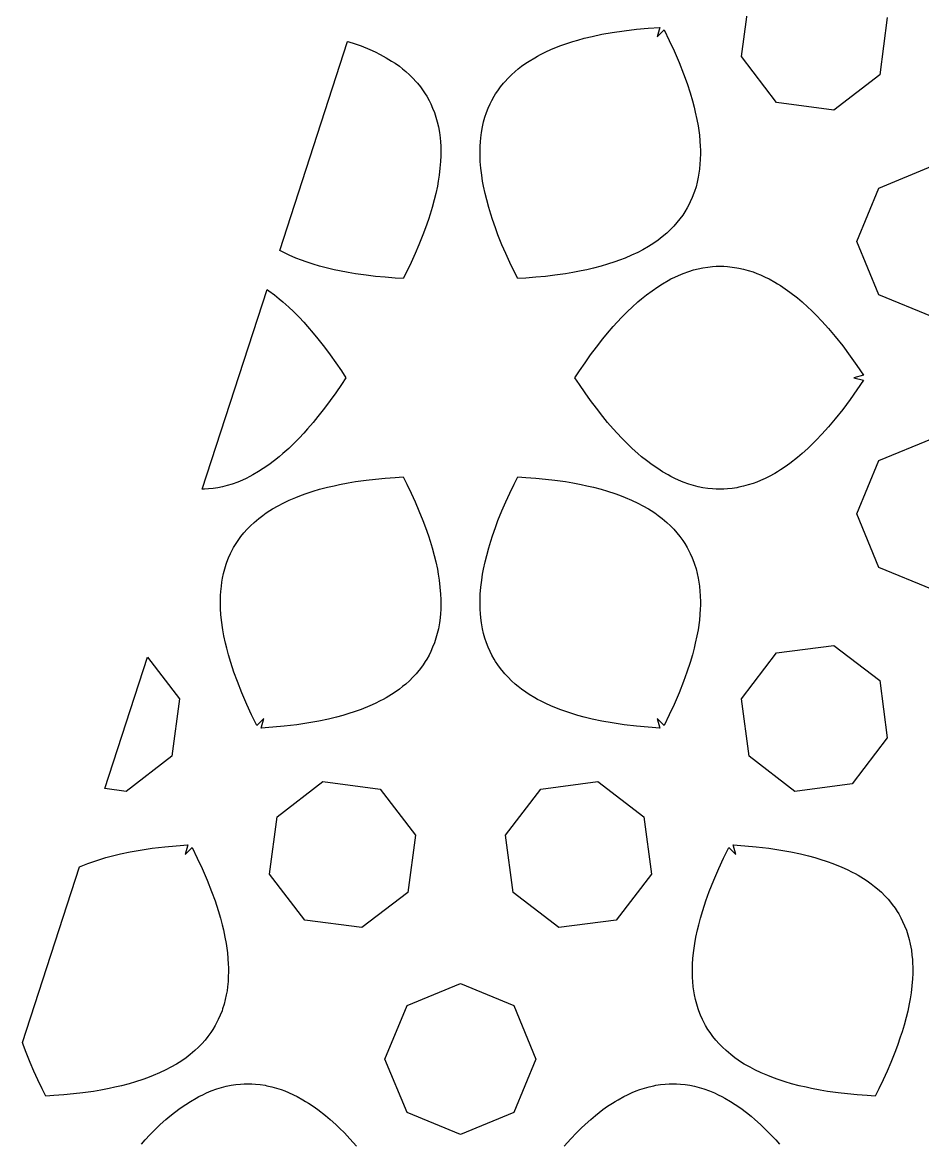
# Model space of a CAD drawing. Header units: metres. Extents: x 20 to 1108, y 20 to 485.
# Drawn here: x 207.39 to 236, y 73.61 to 109.23 of the extents above; entities that cross this region are included whole.
import ezdxf

# ---------------------------------------------------------------- set-up
doc = ezdxf.new("R2010")
doc.units = ezdxf.units.M

msp = doc.modelspace()

# ---------------------------------------------------------------- linework, layer by layer
for p, q in [((230.24, 108.146), (230.481, 109.968)), ((234.877, 109.39), (234.637, 107.567)), ((226.909, 109.016), (227.272, 109.048)), ((227.272, 109.048), (227.646, 109.074)), ((227.646, 109.074), (227.561, 108.771)), ((224.883, 108.626), (225.042, 108.673)), ((225.042, 108.673), (225.245, 108.728)), ((225.245, 108.728), (225.5, 108.789)), ((225.5, 108.789), (225.807, 108.854)), ((225.807, 108.854), (226.128, 108.911)), ((226.128, 108.911), (226.511, 108.968)), ((226.511, 108.968), (226.909, 109.016)), ((227.561, 108.771), (227.78, 108.996)), ((227.78, 108.996), (227.946, 108.658)), ((215.564, 101.982), (217.724, 108.629)), ((217.724, 108.629), (217.735, 108.626)), ((217.735, 108.626), (217.964, 108.551)), ((217.964, 108.551), (218.149, 108.484)), ((218.149, 108.484), (218.432, 108.37)), ((218.432, 108.37), (218.6, 108.294)), ((224.018, 108.294), (224.186, 108.37)), ((224.186, 108.37), (224.469, 108.484)), ((224.469, 108.484), (224.654, 108.552)), ((224.654, 108.552), (224.883, 108.626)), ((227.946, 108.658), (228.099, 108.328)), ((228.099, 108.328), (228.257, 107.959)), ((218.6, 108.294), (218.761, 108.213)), ((218.761, 108.213), (218.855, 108.164)), ((218.855, 108.164), (218.946, 108.112)), ((218.946, 108.112), (219.122, 108.006)), ((219.122, 108.006), (219.235, 107.933)), ((223.383, 107.933), (223.495, 108.006)), ((223.495, 108.006), (223.671, 108.112)), ((223.671, 108.112), (223.763, 108.164)), ((223.763, 108.164), (223.857, 108.213)), ((223.857, 108.213), (224.018, 108.294)), ((228.257, 107.959), (228.399, 107.6)), ((231.359, 106.689), (230.24, 108.146)), ((219.235, 107.933), (219.367, 107.837)), ((219.367, 107.837), (219.471, 107.757)), ((219.471, 107.757), (219.569, 107.677)), ((219.569, 107.677), (219.687, 107.569)), ((222.931, 107.569), (223.049, 107.677)), ((223.049, 107.677), (223.147, 107.757)), ((223.147, 107.757), (223.25, 107.837)), ((223.25, 107.837), (223.383, 107.933)), ((228.399, 107.6), (228.51, 107.294)), ((219.687, 107.569), (219.797, 107.46)), ((219.797, 107.46), (219.902, 107.348)), ((219.902, 107.348), (219.942, 107.301)), ((219.942, 107.301), (220.036, 107.183)), ((222.581, 107.183), (222.676, 107.301)), ((222.676, 107.301), (222.716, 107.348)), ((222.716, 107.348), (222.821, 107.46)), ((222.821, 107.46), (222.931, 107.569)), ((228.51, 107.294), (228.607, 106.995)), ((234.637, 107.567), (233.18, 106.448)), ((220.036, 107.183), (220.124, 107.062)), ((220.124, 107.062), (220.191, 106.96)), ((220.191, 106.96), (220.238, 106.884)), ((220.238, 106.884), (220.311, 106.754)), ((222.307, 106.754), (222.379, 106.884)), ((222.379, 106.884), (222.427, 106.96)), ((222.427, 106.96), (222.493, 107.062)), ((222.493, 107.062), (222.581, 107.183)), ((228.607, 106.995), (228.681, 106.744)), ((220.311, 106.754), (220.364, 106.646)), ((220.364, 106.646), (220.426, 106.507)), ((222.192, 106.507), (222.253, 106.646)), ((222.253, 106.646), (222.307, 106.754)), ((228.681, 106.744), (228.736, 106.541)), ((228.736, 106.541), (228.774, 106.38)), ((233.18, 106.448), (231.359, 106.689)), ((220.426, 106.507), (220.482, 106.365)), ((220.482, 106.365), (220.529, 106.22)), ((220.529, 106.22), (220.571, 106.071)), ((222.046, 106.071), (222.088, 106.22)), ((222.088, 106.22), (222.136, 106.365)), ((222.136, 106.365), (222.192, 106.507)), ((228.774, 106.38), (228.823, 106.144)), ((220.571, 106.071), (220.607, 105.918)), ((220.607, 105.918), (220.641, 105.73)), ((221.977, 105.73), (222.011, 105.918)), ((222.011, 105.918), (222.046, 106.071)), ((228.823, 106.144), (228.86, 105.948)), ((228.86, 105.948), (228.902, 105.647)), ((220.641, 105.73), (220.661, 105.569)), ((220.661, 105.569), (220.674, 105.438)), ((221.944, 105.438), (221.956, 105.569)), ((221.956, 105.569), (221.977, 105.73)), ((228.902, 105.647), (228.919, 105.464)), ((228.919, 105.464), (228.93, 105.284)), ((220.674, 105.438), (220.682, 105.304)), ((220.682, 105.304), (220.686, 105.202)), ((220.686, 105.202), (220.686, 104.994)), ((221.932, 105.202), (221.936, 105.304)), ((221.933, 104.993), (221.932, 105.202)), ((221.936, 105.304), (221.944, 105.438)), ((228.93, 105.284), (228.934, 105.179)), ((228.934, 105.179), (228.936, 105.073)), ((220.677, 104.816), (220.659, 104.598)), ((220.686, 104.994), (220.677, 104.816)), ((221.941, 104.817), (221.933, 104.993)), ((221.958, 104.599), (221.941, 104.817)), ((228.931, 104.867), (228.923, 104.734)), ((228.936, 105.073), (228.931, 104.867)), ((220.659, 104.598), (220.633, 104.374)), ((221.985, 104.376), (221.958, 104.599)), ((228.89, 104.441), (228.868, 104.315)), ((228.907, 104.569), (228.89, 104.441)), ((228.923, 104.734), (228.907, 104.569)), ((234.612, 103.969), (236.309, 104.672)), ((220.604, 104.185), (220.575, 104.029)), ((220.633, 104.374), (220.604, 104.185)), ((222.014, 104.185), (221.985, 104.376)), ((222.042, 104.03), (222.014, 104.185)), ((228.835, 104.161), (228.796, 104.012)), ((228.868, 104.315), (228.835, 104.161)), ((220.525, 103.793), (220.475, 103.591)), ((220.575, 104.029), (220.525, 103.793)), ((222.093, 103.793), (222.042, 104.03)), ((222.143, 103.591), (222.093, 103.793)), ((228.731, 103.806), (228.675, 103.665)), ((228.749, 103.863), (228.731, 103.806)), ((228.796, 104.012), (228.749, 103.863)), ((233.908, 102.272), (234.612, 103.969)), ((220.407, 103.346), (220.345, 103.135)), ((220.475, 103.591), (220.407, 103.346)), ((222.209, 103.346), (222.143, 103.591)), ((222.273, 103.135), (222.209, 103.346)), ((228.517, 103.34), (228.44, 103.211)), ((228.56, 103.419), (228.517, 103.34)), ((228.613, 103.526), (228.56, 103.419)), ((228.675, 103.665), (228.613, 103.526)), ((220.289, 102.965), (220.199, 102.704)), ((220.345, 103.135), (220.289, 102.965)), ((222.327, 102.965), (222.273, 103.135)), ((222.419, 102.704), (222.327, 102.965)), ((228.285, 102.988), (228.191, 102.872)), ((228.373, 103.111), (228.285, 102.988)), ((228.44, 103.211), (228.373, 103.111)), ((220.199, 102.704), (220.115, 102.483)), ((222.501, 102.483), (222.419, 102.704)), ((227.98, 102.646), (227.865, 102.538)), ((228.088, 102.756), (227.98, 102.646)), ((228.191, 102.872), (228.088, 102.756)), ((220.115, 102.483), (219.988, 102.168)), ((222.629, 102.168), (222.501, 102.483)), ((227.59, 102.316), (227.484, 102.24)), ((227.72, 102.416), (227.59, 102.316)), ((227.865, 102.538), (227.72, 102.416)), ((234.612, 100.575), (233.908, 102.272)), ((215.67, 101.927), (215.564, 101.982)), ((215.868, 101.833), (215.67, 101.927)), ((219.988, 102.168), (219.87, 101.891)), ((222.747, 101.891), (222.629, 102.168)), ((226.946, 101.926), (226.748, 101.832)), ((227.104, 102.009), (226.946, 101.926)), ((227.284, 102.112), (227.104, 102.009)), ((227.371, 102.167), (227.284, 102.112)), ((227.484, 102.24), (227.371, 102.167)), ((216.075, 101.744), (215.868, 101.833)), ((216.254, 101.675), (216.075, 101.744)), ((216.404, 101.622), (216.254, 101.675)), ((216.633, 101.547), (216.404, 101.622)), ((216.833, 101.489), (216.633, 101.547)), ((219.741, 101.608), (219.604, 101.321)), ((219.87, 101.891), (219.741, 101.608)), ((222.876, 101.608), (222.747, 101.891)), ((223.014, 101.321), (222.876, 101.608)), ((225.985, 101.547), (225.784, 101.489)), ((226.214, 101.621), (225.985, 101.547)), ((226.363, 101.675), (226.214, 101.621)), ((226.542, 101.744), (226.363, 101.675)), ((226.748, 101.832), (226.542, 101.744)), ((217.08, 101.424), (216.833, 101.489)), ((217.294, 101.373), (217.08, 101.424)), ((217.47, 101.336), (217.294, 101.373)), ((217.739, 101.284), (217.47, 101.336)), ((217.973, 101.246), (217.739, 101.284)), ((218.31, 101.198), (217.973, 101.246)), ((218.609, 101.162), (218.31, 101.198)), ((219.604, 101.321), (219.489, 101.093)), ((223.128, 101.093), (223.014, 101.321)), ((224.308, 101.198), (224.009, 101.162)), ((224.645, 101.246), (224.308, 101.198)), ((224.878, 101.284), (224.645, 101.246)), ((225.148, 101.336), (224.878, 101.284)), ((225.323, 101.373), (225.148, 101.336)), ((225.537, 101.424), (225.323, 101.373)), ((225.784, 101.489), (225.537, 101.424)), ((228.119, 101.141), (228.238, 101.195)), ((228.238, 101.195), (228.389, 101.258)), ((228.389, 101.258), (228.568, 101.321)), ((228.568, 101.321), (228.719, 101.368)), ((228.719, 101.368), (228.868, 101.406)), ((228.868, 101.406), (229.018, 101.438)), ((229.018, 101.438), (229.169, 101.46)), ((229.169, 101.46), (229.32, 101.476)), ((229.32, 101.476), (229.439, 101.483)), ((229.439, 101.483), (229.588, 101.485)), ((229.588, 101.485), (229.679, 101.483)), ((229.679, 101.483), (229.798, 101.476)), ((229.798, 101.476), (229.947, 101.46)), ((229.947, 101.46), (230.099, 101.438)), ((230.099, 101.438), (230.158, 101.426)), ((230.158, 101.426), (230.31, 101.392)), ((230.31, 101.392), (230.459, 101.351)), ((230.459, 101.351), (230.61, 101.302)), ((230.61, 101.302), (230.728, 101.258)), ((230.728, 101.258), (230.849, 101.208)), ((230.849, 101.208), (230.999, 101.14)), ((218.917, 101.133), (218.609, 101.162)), ((219.235, 101.108), (218.917, 101.133)), ((219.489, 101.093), (219.235, 101.108)), ((223.383, 101.108), (223.128, 101.093)), ((223.7, 101.133), (223.383, 101.108)), ((224.009, 101.162), (223.7, 101.133)), ((227.398, 100.707), (227.579, 100.833)), ((227.579, 100.833), (227.728, 100.927)), ((227.728, 100.927), (227.907, 101.031)), ((227.907, 101.031), (227.998, 101.08)), ((227.998, 101.08), (228.119, 101.141)), ((230.999, 101.14), (231.119, 101.08)), ((231.119, 101.08), (231.299, 100.981)), ((231.299, 100.981), (231.388, 100.928)), ((231.388, 100.928), (231.479, 100.871)), ((231.479, 100.871), (231.629, 100.771)), ((213.1, 94.3994), (215.162, 100.747)), ((215.162, 100.747), (215.22, 100.707)), ((215.22, 100.707), (215.399, 100.573)), ((215.399, 100.573), (215.55, 100.452)), ((227.068, 100.452), (227.219, 100.573)), ((227.219, 100.573), (227.398, 100.707)), ((231.629, 100.771), (231.779, 100.665)), ((231.779, 100.665), (232.019, 100.477)), ((232.019, 100.477), (232.168, 100.351)), ((236.309, 99.8721), (234.612, 100.575)), ((215.55, 100.452), (215.669, 100.351)), ((215.669, 100.351), (215.85, 100.188)), ((215.85, 100.188), (215.998, 100.046)), ((226.619, 100.046), (226.768, 100.188)), ((226.768, 100.188), (226.948, 100.351)), ((226.948, 100.351), (227.068, 100.452)), ((232.168, 100.351), (232.349, 100.188)), ((232.349, 100.188), (232.469, 100.074)), ((215.998, 100.046), (216.179, 99.8633)), ((216.179, 99.8633), (216.329, 99.7031)), ((226.288, 99.7031), (226.439, 99.8633)), ((226.439, 99.8633), (226.619, 100.046)), ((232.469, 100.074), (232.619, 99.9248)), ((232.619, 99.9248), (232.798, 99.7363)), ((216.329, 99.7031), (216.449, 99.5703)), ((216.449, 99.5703), (216.629, 99.3613)), ((225.988, 99.3613), (226.168, 99.5703)), ((226.168, 99.5703), (226.288, 99.7031)), ((232.798, 99.7363), (233.009, 99.501)), ((233.009, 99.501), (233.219, 99.2529)), ((216.629, 99.3613), (216.779, 99.1787)), ((216.779, 99.1787), (216.988, 98.9111)), ((225.629, 98.9111), (225.838, 99.1787)), ((225.838, 99.1787), (225.988, 99.3613)), ((233.219, 99.2529), (233.458, 98.9512)), ((216.988, 98.9111), (217.17, 98.6699)), ((225.447, 98.6699), (225.629, 98.9111)), ((233.458, 98.9512), (233.698, 98.6289)), ((217.17, 98.6699), (217.35, 98.418)), ((217.35, 98.418), (217.529, 98.1553)), ((225.089, 98.1553), (225.269, 98.4189)), ((225.269, 98.4189), (225.447, 98.6699)), ((233.698, 98.6289), (233.908, 98.3311)), ((233.908, 98.3311), (234.118, 98.0205)), ((217.529, 98.1553), (217.67, 97.9424)), ((224.947, 97.9414), (225.089, 98.1553)), ((234.118, 98.0205), (233.812, 97.9424)), ((217.529, 97.7285), (217.349, 97.4658)), ((217.67, 97.9424), (217.529, 97.7285)), ((225.089, 97.7285), (224.947, 97.9414)), ((225.268, 97.4658), (225.089, 97.7285)), ((233.812, 97.9424), (234.118, 97.8643)), ((234.118, 97.8643), (233.908, 97.5527)), ((217.349, 97.4658), (217.169, 97.2129)), ((225.447, 97.2139), (225.268, 97.4658)), ((233.908, 97.5527), (233.698, 97.2549)), ((216.988, 96.9727), (216.779, 96.7051)), ((217.169, 97.2129), (216.988, 96.9727)), ((225.629, 96.9727), (225.447, 97.2139)), ((225.838, 96.7051), (225.629, 96.9727)), ((233.458, 96.9326), (233.218, 96.6309)), ((233.698, 97.2549), (233.458, 96.9326)), ((216.779, 96.7051), (216.628, 96.5225)), ((225.988, 96.5234), (225.838, 96.7051)), ((233.218, 96.6309), (233.009, 96.3828)), ((216.448, 96.3135), (216.328, 96.1807)), ((216.628, 96.5225), (216.448, 96.3135)), ((226.168, 96.3145), (225.988, 96.5234)), ((226.288, 96.1807), (226.168, 96.3145)), ((233.009, 96.3828), (232.799, 96.1475)), ((215.998, 95.8389), (215.85, 95.6963)), ((216.179, 96.0205), (215.998, 95.8389)), ((216.328, 96.1807), (216.179, 96.0205)), ((226.439, 96.0215), (226.288, 96.1807)), ((226.619, 95.8389), (226.439, 96.0215)), ((226.768, 95.6953), (226.619, 95.8389)), ((232.618, 95.959), (232.469, 95.8105)), ((232.799, 96.1475), (232.618, 95.959)), ((234.612, 95.3086), (236.309, 96.0117)), ((215.669, 95.5342), (215.549, 95.4316)), ((215.85, 95.6963), (215.669, 95.5342)), ((226.948, 95.5342), (226.768, 95.6953)), ((227.068, 95.4316), (226.948, 95.5342)), ((232.168, 95.5342), (232.019, 95.4072)), ((232.349, 95.6953), (232.168, 95.5342)), ((232.469, 95.8105), (232.349, 95.6953)), ((215.22, 95.1768), (215.038, 95.0518)), ((215.399, 95.3105), (215.22, 95.1768)), ((215.549, 95.4316), (215.399, 95.3105)), ((227.219, 95.3105), (227.068, 95.4316)), ((227.398, 95.1768), (227.219, 95.3105)), ((227.579, 95.0518), (227.398, 95.1768)), ((231.779, 95.2197), (231.629, 95.1133)), ((232.019, 95.4072), (231.779, 95.2197)), ((233.908, 93.6123), (234.612, 95.3086)), ((214.618, 94.8037), (214.498, 94.7441)), ((214.709, 94.8525), (214.618, 94.8037)), ((214.89, 94.957), (214.709, 94.8525)), ((215.038, 95.0518), (214.89, 94.957)), ((218.917, 94.751), (219.235, 94.7754)), ((219.235, 94.7754), (219.489, 94.791)), ((219.489, 94.791), (219.604, 94.5625)), ((223.014, 94.5625), (223.128, 94.791)), ((223.128, 94.791), (223.383, 94.7754)), ((223.383, 94.7754), (223.7, 94.751)), ((227.728, 94.9561), (227.579, 95.0518)), ((227.907, 94.8525), (227.728, 94.9561)), ((227.998, 94.8047), (227.907, 94.8525)), ((228.119, 94.7441), (227.998, 94.8047)), ((231.119, 94.8047), (230.998, 94.7441)), ((231.299, 94.9033), (231.119, 94.8047)), ((231.389, 94.9561), (231.299, 94.9033)), ((231.479, 95.0137), (231.389, 94.9561)), ((231.629, 95.1133), (231.479, 95.0137)), ((213.448, 94.4238), (213.298, 94.4082)), ((213.6, 94.4473), (213.448, 94.4238)), ((213.749, 94.4775), (213.6, 94.4473)), ((213.899, 94.5156), (213.749, 94.4775)), ((214.049, 94.5615), (213.899, 94.5156)), ((214.229, 94.627), (214.049, 94.5615)), ((214.379, 94.6895), (214.229, 94.627)), ((214.498, 94.7441), (214.379, 94.6895)), ((216.833, 94.3955), (217.08, 94.46)), ((217.08, 94.46), (217.294, 94.5107)), ((217.294, 94.5107), (217.47, 94.5479)), ((217.47, 94.5479), (217.739, 94.5996)), ((217.739, 94.5996), (217.973, 94.6387)), ((217.973, 94.6387), (218.31, 94.6855)), ((218.31, 94.6855), (218.609, 94.7217)), ((218.609, 94.7217), (218.917, 94.751)), ((219.604, 94.5625), (219.741, 94.2754)), ((222.876, 94.2754), (223.014, 94.5625)), ((223.7, 94.751), (224.009, 94.7217)), ((224.009, 94.7217), (224.308, 94.6855)), ((224.308, 94.6855), (224.645, 94.6387)), ((224.645, 94.6387), (224.878, 94.5996)), ((224.878, 94.5996), (225.148, 94.5479)), ((225.148, 94.5479), (225.323, 94.5107)), ((225.323, 94.5107), (225.537, 94.46)), ((225.537, 94.46), (225.784, 94.3955)), ((228.238, 94.6885), (228.119, 94.7441)), ((228.389, 94.627), (228.238, 94.6885)), ((228.568, 94.5625), (228.389, 94.627)), ((228.719, 94.5156), (228.568, 94.5625)), ((228.868, 94.4775), (228.719, 94.5156)), ((229.018, 94.4473), (228.868, 94.4775)), ((229.169, 94.4238), (229.018, 94.4473)), ((229.32, 94.4082), (229.169, 94.4238)), ((229.947, 94.4238), (229.798, 94.4082)), ((230.099, 94.4473), (229.947, 94.4238)), ((230.158, 94.459), (230.099, 94.4473)), ((230.31, 94.4922), (230.158, 94.459)), ((230.459, 94.5332), (230.31, 94.4922)), ((230.608, 94.582), (230.459, 94.5332)), ((230.728, 94.626), (230.608, 94.582)), ((230.848, 94.6758), (230.728, 94.626)), ((230.998, 94.7441), (230.848, 94.6758)), ((213.179, 94.4004), (213.1, 94.3994)), ((213.298, 94.4082), (213.179, 94.4004)), ((215.868, 94.0518), (216.075, 94.1396)), ((216.075, 94.1396), (216.254, 94.209)), ((216.254, 94.209), (216.404, 94.2627)), ((216.404, 94.2627), (216.633, 94.3369)), ((216.633, 94.3369), (216.833, 94.3955)), ((219.741, 94.2754), (219.87, 93.9932)), ((222.747, 93.9932), (222.876, 94.2754)), ((225.784, 94.3955), (225.985, 94.3369)), ((225.985, 94.3369), (226.214, 94.2627)), ((226.214, 94.2627), (226.363, 94.209)), ((226.363, 94.209), (226.542, 94.1396)), ((226.542, 94.1396), (226.749, 94.0518)), ((229.439, 94.4004), (229.32, 94.4082)), ((229.588, 94.3984), (229.439, 94.4004)), ((229.679, 94.4014), (229.588, 94.3984)), ((229.798, 94.4082), (229.679, 94.4014)), ((215.134, 93.6436), (215.246, 93.7178)), ((215.246, 93.7178), (215.332, 93.7715)), ((215.332, 93.7715), (215.514, 93.875)), ((215.514, 93.875), (215.67, 93.958)), ((215.67, 93.958), (215.868, 94.0518)), ((219.87, 93.9932), (219.988, 93.7168)), ((219.988, 93.7168), (220.116, 93.4004)), ((222.502, 93.4004), (222.629, 93.7168)), ((222.629, 93.7168), (222.747, 93.9932)), ((226.749, 94.0518), (226.947, 93.958)), ((226.947, 93.958), (227.104, 93.875)), ((227.104, 93.875), (227.285, 93.7715)), ((227.285, 93.7715), (227.371, 93.7178)), ((227.371, 93.7178), (227.484, 93.6436)), ((214.637, 93.2373), (214.752, 93.3457)), ((214.752, 93.3457), (214.898, 93.4688)), ((214.898, 93.4688), (215.028, 93.5684)), ((215.028, 93.5684), (215.134, 93.6436)), ((220.116, 93.4004), (220.198, 93.1797)), ((222.418, 93.1797), (222.502, 93.4004)), ((227.484, 93.6436), (227.59, 93.5684)), ((227.59, 93.5684), (227.72, 93.4688)), ((227.72, 93.4688), (227.865, 93.3457)), ((227.865, 93.3457), (227.981, 93.2373)), ((234.612, 91.915), (233.908, 93.6123)), ((214.331, 92.8945), (214.427, 93.0117)), ((214.427, 93.0117), (214.529, 93.127)), ((214.529, 93.127), (214.637, 93.2373)), ((220.198, 93.1797), (220.29, 92.9189)), ((222.328, 92.9189), (222.418, 93.1797)), ((227.981, 93.2373), (228.089, 93.127)), ((228.089, 93.127), (228.191, 93.0117)), ((228.191, 93.0117), (228.286, 92.8945)), ((214.1, 92.543), (214.177, 92.6719)), ((214.177, 92.6719), (214.244, 92.7734)), ((214.244, 92.7734), (214.331, 92.8945)), ((220.29, 92.9189), (220.345, 92.75)), ((220.345, 92.75), (220.408, 92.5391)), ((222.21, 92.5391), (222.273, 92.75)), ((222.273, 92.75), (222.328, 92.9189)), ((228.286, 92.8945), (228.373, 92.7734)), ((228.373, 92.7734), (228.441, 92.6719)), ((228.441, 92.6719), (228.518, 92.543)), ((213.942, 92.2178), (214.004, 92.3564)), ((214.004, 92.3564), (214.058, 92.4639)), ((214.058, 92.4639), (214.1, 92.543)), ((220.408, 92.5391), (220.475, 92.293)), ((220.475, 92.293), (220.525, 92.0908)), ((222.093, 92.0908), (222.143, 92.293)), ((222.143, 92.293), (222.21, 92.5391)), ((228.518, 92.543), (228.56, 92.4639)), ((228.56, 92.4639), (228.613, 92.3564)), ((228.613, 92.3564), (228.676, 92.2178)), ((213.821, 91.873), (213.867, 92.0195)), ((213.867, 92.0195), (213.887, 92.0771)), ((213.887, 92.0771), (213.942, 92.2178)), ((220.525, 92.0908), (220.575, 91.8535)), ((222.042, 91.8535), (222.093, 92.0908)), ((228.676, 92.2178), (228.731, 92.0771)), ((228.731, 92.0771), (228.75, 92.0195)), ((228.75, 92.0195), (228.796, 91.873)), ((213.728, 91.4414), (213.749, 91.5674)), ((213.749, 91.5674), (213.781, 91.7217)), ((213.781, 91.7217), (213.821, 91.873)), ((220.575, 91.8535), (220.604, 91.6992)), ((220.604, 91.6992), (220.633, 91.5088)), ((221.985, 91.5088), (222.014, 91.6992)), ((222.014, 91.6992), (222.042, 91.8535)), ((228.796, 91.873), (228.836, 91.7217)), ((228.836, 91.7217), (228.868, 91.5674)), ((228.868, 91.5674), (228.89, 91.4414)), ((236.309, 91.2119), (234.612, 91.915)), ((213.695, 91.1484), (213.71, 91.3135)), ((213.71, 91.3135), (213.728, 91.4414)), ((220.633, 91.5088), (220.659, 91.2852)), ((220.659, 91.2852), (220.677, 91.0674)), ((221.941, 91.0674), (221.958, 91.2852)), ((221.958, 91.2852), (221.985, 91.5088)), ((228.89, 91.4414), (228.907, 91.3135)), ((228.907, 91.3135), (228.923, 91.1484)), ((213.682, 90.8105), (213.687, 91.0166)), ((213.687, 91.0166), (213.695, 91.1484)), ((220.677, 91.0674), (220.685, 90.8906)), ((220.685, 90.8906), (220.686, 90.6816)), ((221.932, 90.8906), (221.941, 91.0674)), ((221.932, 90.6816), (221.932, 90.8906)), ((228.923, 91.1484), (228.931, 91.0166)), ((228.931, 91.0166), (228.936, 90.8105)), ((213.684, 90.7051), (213.682, 90.8105)), ((213.688, 90.5996), (213.684, 90.7051)), ((213.698, 90.4199), (213.688, 90.5996)), ((220.682, 90.5791), (220.674, 90.4453)), ((220.686, 90.6816), (220.682, 90.5791)), ((221.936, 90.5801), (221.932, 90.6816)), ((221.944, 90.4463), (221.936, 90.5801)), ((228.93, 90.5996), (228.919, 90.4189)), ((228.935, 90.7051), (228.93, 90.5996)), ((228.936, 90.8105), (228.935, 90.7051)), ((213.716, 90.2363), (213.698, 90.4199)), ((213.758, 89.9355), (213.716, 90.2363)), ((220.641, 90.1523), (220.607, 89.9658)), ((220.661, 90.3135), (220.641, 90.1523)), ((220.674, 90.4453), (220.661, 90.3135)), ((221.956, 90.3145), (221.944, 90.4463)), ((221.977, 90.1543), (221.956, 90.3145)), ((222.011, 89.9658), (221.977, 90.1543)), ((228.902, 90.2354), (228.86, 89.9355)), ((228.919, 90.4189), (228.902, 90.2354)), ((213.794, 89.7412), (213.758, 89.9355)), ((220.571, 89.8115), (220.529, 89.6621)), ((220.607, 89.9658), (220.571, 89.8115)), ((222.047, 89.8135), (222.011, 89.9658)), ((222.088, 89.6641), (222.047, 89.8135)), ((228.86, 89.9355), (228.824, 89.7412)), ((213.844, 89.5049), (213.794, 89.7412)), ((213.882, 89.3438), (213.844, 89.5049)), ((220.482, 89.5176), (220.426, 89.376)), ((220.529, 89.6621), (220.482, 89.5176)), ((222.136, 89.5186), (222.088, 89.6641)), ((222.192, 89.377), (222.136, 89.5186)), ((228.774, 89.5039), (228.736, 89.3438)), ((228.824, 89.7412), (228.774, 89.5039)), ((231.359, 89.1953), (233.18, 89.4355)), ((233.18, 89.4355), (234.637, 88.3164)), ((213.937, 89.1396), (213.882, 89.3438)), ((214.011, 88.8887), (213.937, 89.1396)), ((220.311, 89.1299), (220.238, 89)), ((220.364, 89.2383), (220.311, 89.1299)), ((220.426, 89.376), (220.364, 89.2383)), ((222.253, 89.2393), (222.192, 89.377)), ((222.307, 89.1299), (222.253, 89.2393)), ((222.379, 89.001), (222.307, 89.1299)), ((228.681, 89.1396), (228.608, 88.8887)), ((228.736, 89.3438), (228.681, 89.1396)), ((230.24, 87.7383), (231.359, 89.1953)), ((210.009, 84.8867), (211.364, 89.0576)), ((211.364, 89.0576), (212.377, 87.7383)), ((214.108, 88.5898), (214.011, 88.8887)), ((220.124, 88.8223), (220.035, 88.7002)), ((220.191, 88.9229), (220.124, 88.8223)), ((220.238, 89), (220.191, 88.9229)), ((222.427, 88.9238), (222.379, 89.001)), ((222.493, 88.8223), (222.427, 88.9238)), ((222.581, 88.7012), (222.493, 88.8223)), ((228.608, 88.8887), (228.509, 88.5898)), ((214.219, 88.2842), (214.108, 88.5898)), ((219.797, 88.4238), (219.686, 88.3135)), ((219.901, 88.5361), (219.797, 88.4238)), ((219.941, 88.582), (219.901, 88.5361)), ((220.035, 88.7002), (219.941, 88.582)), ((222.676, 88.583), (222.581, 88.7012)), ((222.716, 88.5361), (222.676, 88.583)), ((222.821, 88.4238), (222.716, 88.5361)), ((222.931, 88.3145), (222.821, 88.4238)), ((228.509, 88.5898), (228.399, 88.2832)), ((214.361, 87.9248), (214.219, 88.2842)), ((219.367, 88.0469), (219.235, 87.9521)), ((219.471, 88.127), (219.367, 88.0469)), ((219.569, 88.208), (219.471, 88.127)), ((219.686, 88.3135), (219.569, 88.208)), ((223.049, 88.208), (222.931, 88.3145)), ((223.147, 88.127), (223.049, 88.208)), ((223.25, 88.0469), (223.147, 88.127)), ((223.383, 87.9521), (223.25, 88.0469)), ((228.399, 88.2832), (228.257, 87.9238)), ((234.637, 88.3164), (234.877, 86.4951)), ((212.377, 87.7383), (212.137, 85.917)), ((214.519, 87.5557), (214.361, 87.9248)), ((218.76, 87.6699), (218.599, 87.5898)), ((218.855, 87.7197), (218.76, 87.6699)), ((218.946, 87.7715), (218.855, 87.7197)), ((219.121, 87.8779), (218.946, 87.7715)), ((219.235, 87.9521), (219.121, 87.8779)), ((223.495, 87.8779), (223.383, 87.9521)), ((223.671, 87.7715), (223.495, 87.8779)), ((223.763, 87.7197), (223.671, 87.7715)), ((223.857, 87.6709), (223.763, 87.7197)), ((224.018, 87.5908), (223.857, 87.6709)), ((228.257, 87.9238), (228.099, 87.5557)), ((230.481, 85.917), (230.24, 87.7383)), ((214.672, 87.2256), (214.519, 87.5557)), ((217.964, 87.332), (217.735, 87.2578)), ((218.149, 87.3994), (217.964, 87.332)), ((218.431, 87.5137), (218.149, 87.3994)), ((218.599, 87.5898), (218.431, 87.5137)), ((224.186, 87.5146), (224.018, 87.5908)), ((224.469, 87.3994), (224.186, 87.5146)), ((224.654, 87.333), (224.469, 87.3994)), ((224.883, 87.2578), (224.654, 87.333)), ((228.099, 87.5557), (227.946, 87.2246)), ((214.837, 86.8887), (214.672, 87.2256)), ((215.057, 87.1133), (214.837, 86.8887)), ((214.972, 86.8096), (215.057, 87.1133)), ((216.489, 86.9727), (216.107, 86.916)), ((216.811, 87.0303), (216.489, 86.9727)), ((217.117, 87.0947), (216.811, 87.0303)), ((217.372, 87.1562), (217.117, 87.0947)), ((217.575, 87.2119), (217.372, 87.1562)), ((217.735, 87.2578), (217.575, 87.2119)), ((225.042, 87.2119), (224.883, 87.2578)), ((225.245, 87.1562), (225.042, 87.2119)), ((225.5, 87.0947), (225.245, 87.1562)), ((225.807, 87.0303), (225.5, 87.0947)), ((226.128, 86.9727), (225.807, 87.0303)), ((226.511, 86.916), (226.128, 86.9727)), ((227.78, 86.8887), (227.561, 87.1133)), ((227.561, 87.1133), (227.646, 86.8096)), ((227.946, 87.2246), (227.78, 86.8887)), ((215.346, 86.8359), (214.972, 86.8096)), ((215.708, 86.8691), (215.346, 86.8359)), ((216.107, 86.916), (215.708, 86.8691)), ((226.909, 86.8691), (226.511, 86.916)), ((227.272, 86.8359), (226.909, 86.8691)), ((227.646, 86.8096), (227.272, 86.8359)), ((234.877, 86.4951), (233.759, 85.0381)), ((212.137, 85.917), (210.68, 84.7979)), ((231.938, 84.7979), (230.481, 85.917)), ((210.68, 84.7979), (210.009, 84.8867)), ((215.481, 83.9863), (216.938, 85.1055)), ((216.938, 85.1055), (218.759, 84.8652)), ((218.759, 84.8652), (219.877, 83.4082)), ((222.74, 83.4082), (223.859, 84.8652)), ((223.859, 84.8652), (225.68, 85.1055)), ((225.68, 85.1055), (227.137, 83.9863)), ((233.759, 85.0381), (231.938, 84.7979)), ((215.24, 82.165), (215.481, 83.9863)), ((227.137, 83.9863), (227.377, 82.165)), ((219.877, 83.4082), (219.637, 81.5869)), ((222.981, 81.5869), (222.74, 83.4082)), ((211.511, 82.9873), (211.909, 83.0342)), ((211.909, 83.0342), (212.272, 83.0674)), ((212.272, 83.0674), (212.646, 83.0938)), ((212.646, 83.0938), (212.561, 82.79)), ((212.561, 82.79), (212.78, 83.0146)), ((212.78, 83.0146), (212.946, 82.6777)), ((229.672, 82.6777), (229.837, 83.0146)), ((229.837, 83.0146), (230.057, 82.79)), ((230.057, 82.79), (229.972, 83.0938)), ((229.972, 83.0938), (230.346, 83.0674)), ((230.346, 83.0674), (230.708, 83.0342)), ((230.708, 83.0342), (231.107, 82.9873)), ((209.883, 82.6445), (210.042, 82.6914)), ((210.042, 82.6914), (210.245, 82.7471)), ((210.245, 82.7471), (210.5, 82.8086)), ((210.5, 82.8086), (210.807, 82.873)), ((210.807, 82.873), (211.128, 82.9307)), ((211.128, 82.9307), (211.511, 82.9873)), ((212.946, 82.6777), (213.099, 82.3477)), ((229.519, 82.3477), (229.672, 82.6777)), ((231.107, 82.9873), (231.489, 82.9307)), ((231.489, 82.9307), (231.811, 82.873)), ((231.811, 82.873), (232.117, 82.8086)), ((232.117, 82.8086), (232.372, 82.7471)), ((232.372, 82.7471), (232.575, 82.6914)), ((232.575, 82.6914), (232.735, 82.6445)), ((207.387, 76.8154), (209.199, 82.3945)), ((209.199, 82.3945), (209.469, 82.5039)), ((209.469, 82.5039), (209.654, 82.5703)), ((209.654, 82.5703), (209.883, 82.6445)), ((213.099, 82.3477), (213.257, 81.9785)), ((229.361, 81.9785), (229.519, 82.3477)), ((232.735, 82.6445), (232.964, 82.5703)), ((232.964, 82.5703), (233.149, 82.5039)), ((233.149, 82.5039), (233.432, 82.3887)), ((233.432, 82.3887), (233.6, 82.3125)), ((233.6, 82.3125), (233.761, 82.2324)), ((213.257, 81.9785), (213.399, 81.6191)), ((216.359, 80.708), (215.24, 82.165)), ((227.377, 82.165), (226.259, 80.708)), ((229.219, 81.6191), (229.361, 81.9785)), ((233.761, 82.2324), (233.855, 82.1826)), ((233.855, 82.1826), (233.946, 82.1318)), ((233.946, 82.1318), (234.122, 82.0254)), ((234.122, 82.0254), (234.235, 81.9512)), ((234.235, 81.9512), (234.367, 81.8564)), ((213.399, 81.6191), (213.51, 81.3135)), ((219.637, 81.5869), (218.18, 80.4678)), ((224.438, 80.4678), (222.981, 81.5869)), ((229.109, 81.3135), (229.219, 81.6191)), ((234.367, 81.8564), (234.471, 81.7764)), ((234.471, 81.7764), (234.569, 81.6953)), ((234.569, 81.6953), (234.687, 81.5889)), ((234.687, 81.5889), (234.797, 81.4795)), ((213.51, 81.3135), (213.607, 81.0146)), ((229.01, 81.0146), (229.109, 81.3135)), ((234.797, 81.4795), (234.902, 81.3672)), ((234.902, 81.3672), (234.942, 81.3203)), ((234.942, 81.3203), (235.036, 81.2021)), ((213.607, 81.0146), (213.681, 80.7637)), ((228.937, 80.7637), (229.01, 81.0146)), ((235.036, 81.2021), (235.124, 81.0811)), ((235.124, 81.0811), (235.191, 80.9795)), ((235.191, 80.9795), (235.238, 80.9023)), ((235.238, 80.9023), (235.311, 80.7734)), ((213.681, 80.7637), (213.736, 80.5596)), ((213.736, 80.5596), (213.774, 80.3984)), ((218.18, 80.4678), (216.359, 80.708)), ((226.259, 80.708), (224.438, 80.4678)), ((228.844, 80.3984), (228.882, 80.5596)), ((228.882, 80.5596), (228.937, 80.7637)), ((235.311, 80.7734), (235.364, 80.6641)), ((235.364, 80.6641), (235.426, 80.5264)), ((235.426, 80.5264), (235.482, 80.3848)), ((213.774, 80.3984), (213.823, 80.1621)), ((213.823, 80.1621), (213.86, 79.9678)), ((228.758, 79.9678), (228.793, 80.1621)), ((228.793, 80.1621), (228.844, 80.3984)), ((235.482, 80.3848), (235.529, 80.2393)), ((235.529, 80.2393), (235.571, 80.0898)), ((213.86, 79.9678), (213.902, 79.667)), ((228.716, 79.667), (228.758, 79.9678)), ((235.571, 80.0898), (235.607, 79.9375)), ((235.607, 79.9375), (235.641, 79.749)), ((213.902, 79.667), (213.919, 79.4834)), ((213.919, 79.4834), (213.93, 79.3037)), ((228.688, 79.3037), (228.698, 79.4834)), ((228.698, 79.4834), (228.716, 79.667)), ((235.641, 79.749), (235.661, 79.5889)), ((235.661, 79.5889), (235.674, 79.457)), ((235.674, 79.457), (235.682, 79.3232)), ((213.93, 79.3037), (213.934, 79.1982)), ((213.936, 79.0928), (213.931, 78.8867)), ((213.934, 79.1982), (213.936, 79.0928)), ((228.682, 79.0928), (228.683, 79.1982)), ((228.687, 78.8867), (228.682, 79.0928)), ((228.683, 79.1982), (228.688, 79.3037)), ((235.682, 79.3232), (235.686, 79.2217)), ((235.686, 79.2217), (235.686, 79.0127)), ((213.923, 78.7539), (213.907, 78.5889)), ((213.931, 78.8867), (213.923, 78.7539)), ((228.695, 78.7549), (228.687, 78.8867)), ((228.71, 78.5898), (228.695, 78.7549)), ((235.677, 78.835), (235.659, 78.6162)), ((235.686, 79.0127), (235.677, 78.835)), ((213.89, 78.4609), (213.868, 78.335)), ((213.907, 78.5889), (213.89, 78.4609)), ((219.612, 77.9883), (221.309, 78.6914)), ((221.309, 78.6914), (223.006, 77.9883)), ((228.728, 78.4619), (228.71, 78.5898)), ((228.749, 78.3359), (228.728, 78.4619)), ((235.633, 78.3936), (235.604, 78.2041)), ((235.659, 78.6162), (235.633, 78.3936)), ((213.796, 78.0303), (213.749, 77.8828)), ((213.835, 78.1807), (213.796, 78.0303)), ((213.868, 78.335), (213.835, 78.1807)), ((228.781, 78.1816), (228.749, 78.3359)), ((228.821, 78.0303), (228.781, 78.1816)), ((228.867, 77.8838), (228.821, 78.0303)), ((235.575, 78.0488), (235.525, 77.8115)), ((235.604, 78.2041), (235.575, 78.0488)), ((213.675, 77.6836), (213.613, 77.5459)), ((213.731, 77.8252), (213.675, 77.6836)), ((213.749, 77.8828), (213.731, 77.8252)), ((218.908, 76.291), (219.612, 77.9883)), ((223.006, 77.9883), (223.709, 76.291)), ((228.887, 77.8262), (228.867, 77.8838)), ((228.942, 77.6855), (228.887, 77.8262)), ((229.004, 77.5469), (228.942, 77.6855)), ((235.525, 77.8115), (235.475, 77.6104)), ((213.517, 77.3594), (213.44, 77.2305)), ((213.56, 77.4385), (213.517, 77.3594)), ((213.613, 77.5459), (213.56, 77.4385)), ((229.058, 77.4395), (229.004, 77.5469)), ((229.1, 77.3604), (229.058, 77.4395)), ((229.177, 77.2314), (229.1, 77.3604)), ((235.407, 77.3643), (235.345, 77.1533)), ((235.475, 77.6104), (235.407, 77.3643)), ((213.285, 77.0078), (213.191, 76.8916)), ((213.373, 77.1299), (213.285, 77.0078)), ((213.44, 77.2305), (213.373, 77.1299)), ((229.244, 77.1299), (229.177, 77.2314)), ((229.331, 77.0088), (229.244, 77.1299)), ((229.427, 76.8916), (229.331, 77.0088)), ((235.289, 76.9844), (235.199, 76.7236)), ((235.345, 77.1533), (235.289, 76.9844)), ((207.419, 76.7236), (207.387, 76.8154)), ((207.501, 76.5029), (207.419, 76.7236)), ((212.98, 76.665), (212.865, 76.5576)), ((213.088, 76.7754), (212.98, 76.665)), ((213.191, 76.8916), (213.088, 76.7754)), ((229.529, 76.7764), (229.427, 76.8916)), ((229.637, 76.666), (229.529, 76.7764)), ((229.752, 76.5576), (229.637, 76.666)), ((235.199, 76.7236), (235.115, 76.5029)), ((207.629, 76.1865), (207.501, 76.5029)), ((212.484, 76.2598), (212.371, 76.1855)), ((212.59, 76.335), (212.484, 76.2598)), ((212.72, 76.4346), (212.59, 76.335)), ((212.865, 76.5576), (212.72, 76.4346)), ((219.612, 74.5947), (218.908, 76.291)), ((223.709, 76.291), (223.006, 74.5947)), ((229.898, 76.4346), (229.752, 76.5576)), ((230.028, 76.335), (229.898, 76.4346)), ((230.134, 76.2598), (230.028, 76.335)), ((230.246, 76.1855), (230.134, 76.2598)), ((235.115, 76.5029), (234.988, 76.1865)), ((207.747, 75.9102), (207.629, 76.1865)), ((207.876, 75.6279), (207.747, 75.9102)), ((211.946, 75.9453), (211.748, 75.8516)), ((212.104, 76.0283), (211.946, 75.9453)), ((212.284, 76.1318), (212.104, 76.0283)), ((212.371, 76.1855), (212.284, 76.1318)), ((230.332, 76.1318), (230.246, 76.1855)), ((230.514, 76.0283), (230.332, 76.1318)), ((230.67, 75.9453), (230.514, 76.0283)), ((230.868, 75.8516), (230.67, 75.9453)), ((234.87, 75.9092), (234.741, 75.6279)), ((234.988, 76.1865), (234.87, 75.9092)), ((208.014, 75.3408), (207.876, 75.6279)), ((210.985, 75.5664), (210.784, 75.5078)), ((211.214, 75.6406), (210.985, 75.5664)), ((211.363, 75.6943), (211.214, 75.6406)), ((211.542, 75.7637), (211.363, 75.6943)), ((211.748, 75.8516), (211.542, 75.7637)), ((231.075, 75.7637), (230.868, 75.8516)), ((231.254, 75.6943), (231.075, 75.7637)), ((231.404, 75.6406), (231.254, 75.6943)), ((231.633, 75.5664), (231.404, 75.6406)), ((231.833, 75.5078), (231.633, 75.5664)), ((234.741, 75.6279), (234.604, 75.3408)), ((208.128, 75.1123), (208.014, 75.3408)), ((209.009, 75.1816), (208.7, 75.1523)), ((209.308, 75.2178), (209.009, 75.1816)), ((209.645, 75.2646), (209.308, 75.2178)), ((209.878, 75.3037), (209.645, 75.2646)), ((210.148, 75.3555), (209.878, 75.3037)), ((210.323, 75.3926), (210.148, 75.3555)), ((210.537, 75.4434), (210.323, 75.3926)), ((210.784, 75.5078), (210.537, 75.4434)), ((213.119, 75.1592), (213.238, 75.2139)), ((213.238, 75.2139), (213.389, 75.2764)), ((213.389, 75.2764), (213.568, 75.3408)), ((213.568, 75.3408), (213.719, 75.3877)), ((213.719, 75.3877), (213.868, 75.4258)), ((213.868, 75.4258), (214.018, 75.4561)), ((214.018, 75.4561), (214.169, 75.4795)), ((214.169, 75.4795), (214.32, 75.4951)), ((214.32, 75.4951), (214.439, 75.5029)), ((214.439, 75.5029), (214.588, 75.5049)), ((214.588, 75.5049), (214.679, 75.5029)), ((214.679, 75.5029), (214.798, 75.4951)), ((214.798, 75.4951), (214.947, 75.4795)), ((214.947, 75.4795), (215.099, 75.457)), ((215.099, 75.457), (215.158, 75.4443)), ((215.158, 75.4443), (215.31, 75.4111)), ((215.31, 75.4111), (215.459, 75.3701)), ((215.459, 75.3701), (215.61, 75.3213)), ((215.61, 75.3213), (215.728, 75.2764)), ((215.728, 75.2764), (215.849, 75.2266)), ((215.849, 75.2266), (215.999, 75.1592)), ((226.618, 75.1592), (226.769, 75.2266)), ((226.769, 75.2266), (226.89, 75.2773)), ((226.89, 75.2773), (227.008, 75.3213)), ((227.008, 75.3213), (227.158, 75.3701)), ((227.158, 75.3701), (227.308, 75.4111)), ((227.308, 75.4111), (227.459, 75.4443)), ((227.459, 75.4443), (227.519, 75.4561)), ((227.519, 75.4561), (227.67, 75.4795)), ((227.67, 75.4795), (227.82, 75.4951)), ((227.82, 75.4951), (227.939, 75.502)), ((227.939, 75.502), (228.029, 75.5049)), ((228.029, 75.5049), (228.179, 75.5029)), ((228.179, 75.5029), (228.298, 75.4951)), ((228.298, 75.4951), (228.448, 75.4795)), ((228.448, 75.4795), (228.6, 75.4561)), ((228.6, 75.4561), (228.749, 75.4258)), ((228.749, 75.4258), (228.899, 75.3867)), ((228.899, 75.3867), (229.05, 75.3408)), ((229.05, 75.3408), (229.229, 75.2764)), ((229.229, 75.2764), (229.379, 75.2148)), ((229.379, 75.2148), (229.498, 75.1592)), ((232.08, 75.4434), (231.833, 75.5078)), ((232.294, 75.3926), (232.08, 75.4434)), ((232.47, 75.3555), (232.294, 75.3926)), ((232.739, 75.3037), (232.47, 75.3555)), ((232.973, 75.2646), (232.739, 75.3037)), ((233.31, 75.2178), (232.973, 75.2646)), ((233.609, 75.1816), (233.31, 75.2178)), ((233.917, 75.1523), (233.609, 75.1816)), ((234.604, 75.3408), (234.489, 75.1123)), ((208.383, 75.1279), (208.128, 75.1123)), ((208.7, 75.1523), (208.383, 75.1279)), ((212.398, 74.7266), (212.579, 74.8516)), ((212.579, 74.8516), (212.728, 74.9463)), ((212.728, 74.9463), (212.907, 75.0508)), ((212.907, 75.0508), (212.998, 75.0986)), ((212.998, 75.0986), (213.119, 75.1592)), ((215.999, 75.1592), (216.119, 75.0986)), ((216.119, 75.0986), (216.299, 75)), ((216.299, 75), (216.388, 74.9463)), ((216.388, 74.9463), (216.479, 74.8896)), ((216.479, 74.8896), (216.629, 74.79)), ((225.988, 74.79), (226.139, 74.8896)), ((226.139, 74.8896), (226.229, 74.9473)), ((226.229, 74.9473), (226.319, 75)), ((226.319, 75), (226.498, 75.0986)), ((226.498, 75.0986), (226.618, 75.1592)), ((229.498, 75.1592), (229.619, 75.0986)), ((229.619, 75.0986), (229.71, 75.0508)), ((229.71, 75.0508), (229.89, 74.9463)), ((229.89, 74.9463), (230.038, 74.8516)), ((230.038, 74.8516), (230.22, 74.7266)), ((234.235, 75.1279), (233.917, 75.1523)), ((234.489, 75.1123), (234.235, 75.1279)), ((211.948, 74.3691), (212.068, 74.4717)), ((212.068, 74.4717), (212.219, 74.5928)), ((212.219, 74.5928), (212.398, 74.7266)), ((216.629, 74.79), (216.779, 74.6836)), ((216.779, 74.6836), (217.019, 74.4961)), ((217.019, 74.4961), (217.168, 74.3691)), ((221.309, 73.8906), (219.612, 74.5947)), ((223.006, 74.5947), (221.309, 73.8906)), ((225.449, 74.3691), (225.599, 74.4961)), ((225.599, 74.4961), (225.839, 74.6836)), ((225.839, 74.6836), (225.988, 74.79)), ((230.22, 74.7266), (230.399, 74.5928)), ((230.399, 74.5928), (230.55, 74.4717)), ((230.55, 74.4717), (230.669, 74.3691)), ((211.619, 74.0645), (211.768, 74.207)), ((211.768, 74.207), (211.948, 74.3691)), ((217.168, 74.3691), (217.349, 74.207)), ((217.349, 74.207), (217.469, 74.0938)), ((225.149, 74.0928), (225.269, 74.207)), ((225.269, 74.207), (225.449, 74.3691)), ((230.669, 74.3691), (230.85, 74.207)), ((230.85, 74.207), (230.998, 74.0645)), ((211.288, 73.7227), (211.439, 73.8818)), ((211.439, 73.8818), (211.619, 74.0645)), ((217.469, 74.0938), (217.619, 73.9443)), ((217.619, 73.9443), (217.798, 73.7549)), ((217.798, 73.7549), (218.009, 73.5205)), ((224.609, 73.5205), (224.819, 73.7559)), ((224.819, 73.7559), (224.998, 73.9443)), ((224.998, 73.9443), (225.149, 74.0928)), ((230.998, 74.0645), (231.179, 73.8818)), ((231.179, 73.8818), (231.329, 73.7227)), ((211.168, 73.5889), (211.288, 73.7227)), ((231.329, 73.7227), (231.449, 73.5889))]:
    msp.add_line(p, q)

doc.saveas('drawing.dxf')
